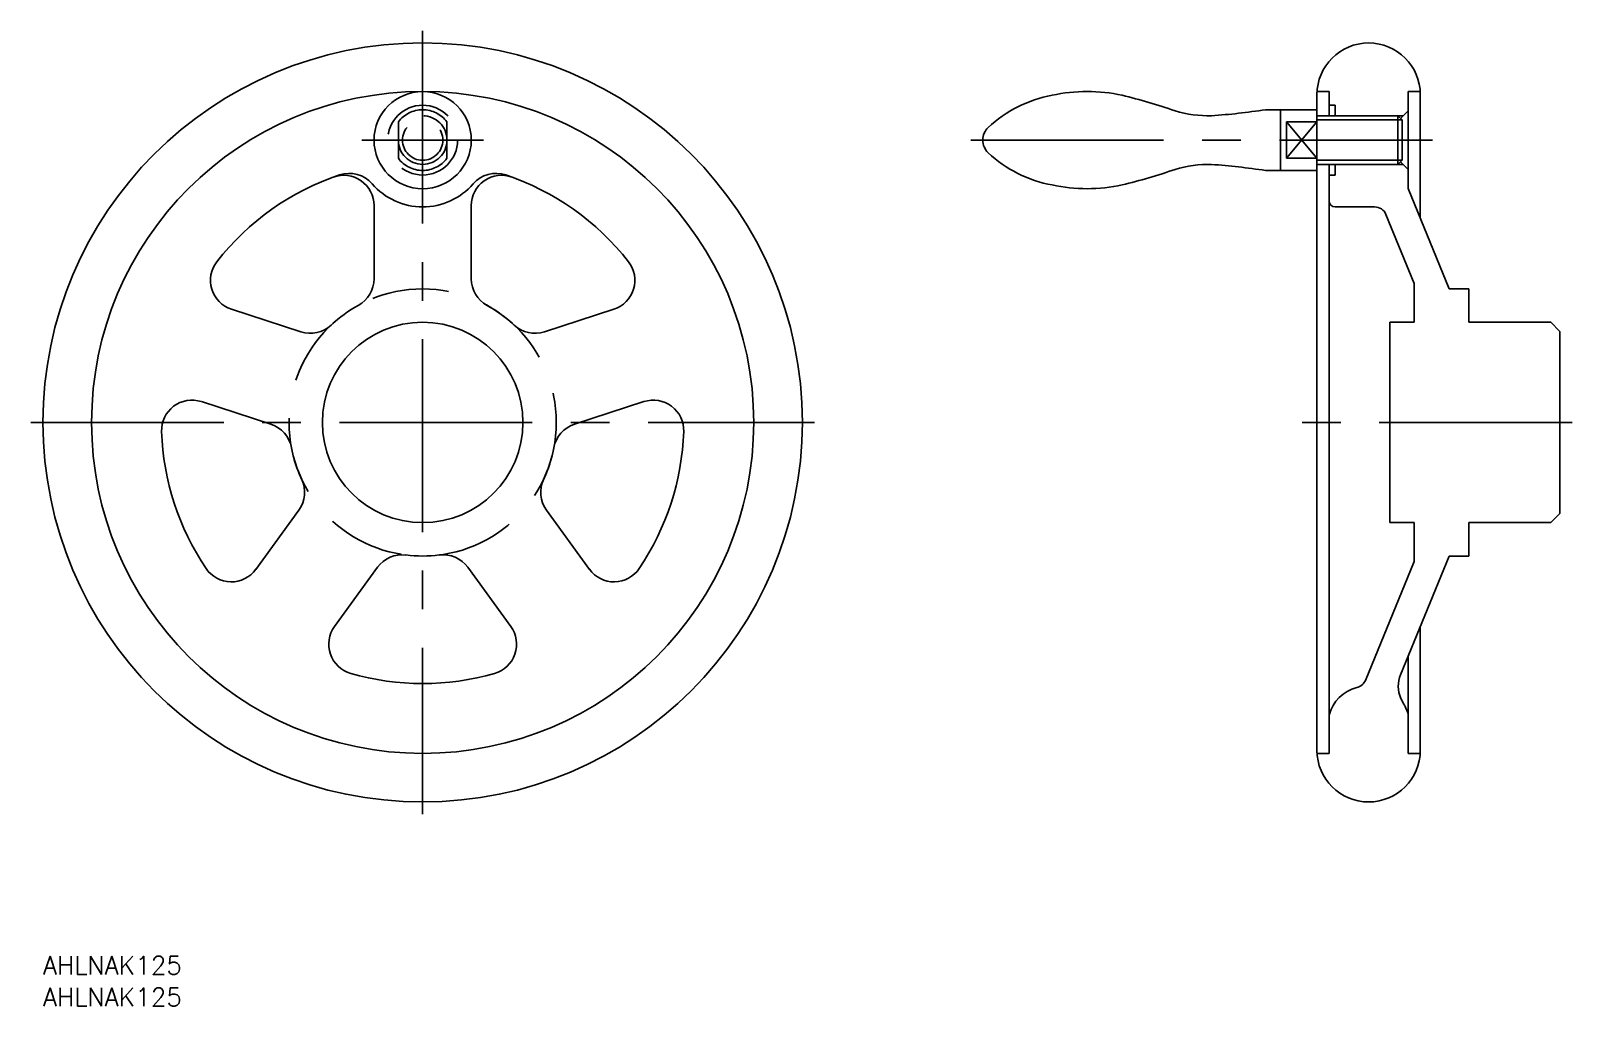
# Model space of a CAD drawing. Extents: x -64 to 189, y -96 to 65.
import ezdxf

# ---------------------------------------------------------------- set-up
doc = ezdxf.new("R2010")
doc.units = 0
doc.linetypes.add('CENTER', pattern=[50.8, 31.75, -6.35, 6.35, -6.35])
doc.linetypes.add('DASHED', pattern=[19.05, 12.7, -6.35])
doc.layers.get('0').update_dxf_attribs({"linetype": 'CONTINUOUS'})
doc.layers.add('CENTER', color=1, linetype='CENTER')
doc.styles.get("Standard").update_dxf_attribs({"font": 'txt.shx', "height": 3, "bigfont": 'bigfont.shx'})

# ---------------------------------------------------------------- blocks, each defined once
blk = doc.blocks.new('*U2')
at = {"color": 7, "linetype": 'CONTINUOUS'}
blk.add_text('AHLNAK125', height=3, dxfattribs=at).set_placement((-62.5, -96.13))
blk = doc.blocks.new('*U3')
at = {"color": 7, "linetype": 'CONTINUOUS'}
blk.add_text('AHLNAK125', height=3, dxfattribs=at).set_placement((-62.5, -90.9))

msp = doc.modelspace()

# ---------------------------------------------------------------- linework, layer by layer
at = {"color": 7, "linetype": 'CONTINUOUS'}
for p, q in [((147.22, 54), (147.22, -54)), ((149.22, 54.5), (147.24, 54.5)), ((149.22, 54.5), (149.22, 50.5)), ((164.21, 54.5), (162.22, 54.5)), ((162.22, 54.5), (162.22, 38.51)), ((164.22, 54), (164.22, 33.64)), ((138.72, 51.5), (147.22, 51.5)), ((141.22, 41.5), (141.22, 51.5)), ((150.22, 52.25), (149.22, 52.25)), ((150.22, 52.25), (150.22, 50.5)), ((162.22, 51.32), (160.97, 50.07)), ((147.22, 50.5), (160.55, 50.5)), ((160.55, 42.5), (160.55, 50.5)), ((161.22, 49.82), (160.55, 50.5)), ((161.22, 49.82), (161.22, 43.18)), ((161.22, 43.18), (160.55, 42.5)), ((138.72, 41.5), (147.22, 41.5)), ((147.22, 42.5), (160.55, 42.5)), ((149.22, 42.5), (149.22, -54.5)), ((150.22, 40.75), (149.22, 40.75)), ((150.22, 42.5), (150.22, 40.75)), ((162.22, 41.68), (160.97, 42.93)), ((162.22, 38.51), (169, 22)), ((-8, 35.71), (-8, 23.66)), ((8, 35.71), (8, 23.66)), ((156.71, 35.5), (150.22, 35.5)), ((158.56, 34.26), (163.22, 22.91)), ((163.22, 22.91), (163.22, 16.5)), ((172.22, 22), (169, 22)), ((172.22, 22), (172.22, 16.5)), ((-31.49, 18.64), (-20.03, 14.92)), ((31.49, 18.64), (20.03, 14.92)), ((159.22, 16.5), (159.22, -16.5)), ((163.22, 16.5), (159.22, 16.5)), ((185.72, 16.5), (172.22, 16.5)), ((185.72, 16.5), (187.22, 15)), ((187.22, 15), (187.22, -15)), ((-36.43, 3.43), (-24.98, -0.3)), ((36.43, 3.43), (24.98, -0.3)), ((-27.46, -24.19), (-20.38, -14.44)), ((27.46, -24.19), (20.38, -14.44)), ((185.72, -16.5), (187.22, -15)), ((163.22, -16.5), (159.22, -16.5)), ((163.22, -22.91), (163.22, -16.5)), ((185.72, -16.5), (172.22, -16.5)), ((172.22, -22), (172.22, -16.5)), ((160.98, -41.54), (169, -22)), ((172.22, -22), (169, -22)), ((-14.52, -33.59), (-7.44, -23.85)), ((14.52, -33.59), (7.44, -23.85)), ((155.19, -42.47), (163.22, -22.91)), ((164.22, -54), (164.22, -33.64)), ((162.22, -54.5), (162.22, -38.51)), ((161.02, -45.44), (161.34, -46.08)), ((147.24, -54.5), (149.22, -54.5)), ((164.21, -54.5), (162.22, -54.5))]:
    msp.add_line(p, q, dxfattribs=at)
at = {"color": 3, "linetype": 'DASHED'}
for p, q in [((-4, 49.5), (-4, 43.5)), ((4, 49.5), (4, 43.5)), ((142.22, 43.5), (147.22, 49.5)), ((142.22, 49.5), (147.22, 43.5)), ((147.22, 49.5), (142.22, 49.5)), ((142.22, 43.5), (142.22, 49.5)), ((147.22, 43.5), (142.22, 43.5))]:
    msp.add_line(p, q, dxfattribs=at)
at = {"color": 3, "linetype": 'CONTINUOUS'}
for p, q in [((147.22, 49.82), (161.22, 49.82)), ((160.55, 50.5), (161.4, 50.5)), ((147.22, 43.18), (161.22, 43.18)), ((160.55, 42.5), (161.4, 42.5))]:
    msp.add_line(p, q, dxfattribs=at)
at = {"color": 7, "linetype": 'CONTINUOUS'}
for centre, radius in [((0, 0), 62.5), ((0, 0), 54.5), ((0, 46.5), 8), ((0, 0), 16.5)]:
    msp.add_circle(centre, radius, dxfattribs=at)
at = {"color": 3, "linetype": 'DASHED'}
for centre, radius in [((0, 46.5), 5.75), ((0, 46.5), 4), ((0, 46.5), 3.32), ((0, 0), 22)]:
    msp.add_circle(centre, radius, dxfattribs=at)
at = {"color": 7, "linetype": 'CONTINUOUS'}
for centre, radius, start, end in [((155.72, 54), 8.5, 360, 180), ((107.51, 33.04), 21.21, 100.5607, 132.84), ((109.39, 26.99), 27.51, 77.9073, 102.0927), ((93.72, -35.02), 91.45, 70.7543, 76.4482), ((129.36, 69.3), 18.8, 253.0136, 271.5525), ((123.27, 149.82), 99.52, 273.8011, 278.9338), ((95.18, 46.5), 2.96, 134.9894, 225.0106), ((107.51, 59.96), 21.21, 227.16, 259.4393), ((0, 0), 43, 108.5574, 141.9948), ((-13, 35.71), 5, 0, 110.0052), ((-12.09, 36.02), 5, 40.8998, 108.5574), ((13, 35.71), 5, 69.9948, 180), ((12.09, 36.02), 5, 71.4426, 139.1002), ((0, 0), 43, 38.0052, 71.4426), ((93.72, 128.02), 91.45, 283.5518, 289.2457), ((129.36, 23.7), 18.8, 88.4475, 106.9864), ((123.27, -56.82), 99.52, 81.0662, 86.1989), ((0, 46.5), 11, 220.8998, 319.1002), ((109.39, 66.01), 27.51, 257.9073, 282.0927), ((150.22, 36.5), 1, 180, 270), ((156.71, 33.5), 2, 22.33, 90), ((-29.94, 23.4), 5, 141.9948, 252), ((29.94, 23.4), 5, 288, 38.0052), ((-13, 23.66), 5, 298.7822, 0), ((13, 23.66), 5, 180, 241.2178), ((0, 0), 22, 118.7822, 133.2178), ((0, 0), 22, 46.7822, 61.2178), ((-18.49, 19.68), 5, 252, 313.2178), ((18.49, 19.68), 5, 226.7822, 288), ((-37.98, -1.33), 5, 72, 182.0052), ((37.98, -1.33), 5, 357.9948, 108), ((0, 0), 43, 182.0052, 213.9948), ((-26.52, -5.05), 5, 10.7822, 72), ((26.52, -5.05), 5, 108, 169.2178), ((0, 0), 43, 326.0052, 357.9948), ((0, 0), 22, 190.7822, 205.2178), ((0, 0), 22, 334.7822, 349.2178), ((-24.43, -11.5), 5, 324, 25.2178), ((24.43, -11.5), 5, 154.7822, 216), ((-3.39, -26.79), 5, 82.7822, 144), ((0, 0), 22, 262.7822, 277.2178), ((3.39, -26.79), 5, 36, 97.2178), ((-31.51, -21.25), 5, 213.9948, 324), ((31.51, -21.25), 5, 216, 326.0052), ((-10.47, -36.53), 5, 144, 254.0052), ((10.47, -36.53), 5, 285.9948, 36), ((0, 0), 43, 254.0052, 285.9948), ((153.34, -41.71), 2, 282.8041, 337.67), ((165.6, -43.44), 5, 157.67, 203.6448), ((155.27, -49.72), 6.24, 103.7955, 165.8538), ((154.43, -50.32), 8.11, 15.9921, 31.5172), ((155.72, -54), 8.5, 180, 360)]:
    msp.add_arc(centre, radius, start, end, dxfattribs=at)
at = {"color": 3, "linetype": 'DASHED'}
for start, end in [(36.8699, 143.1301), (216.8699, 323.1301)]:
    msp.add_arc((0, 46.5), 5, start, end, dxfattribs=at)
at = {"layer": 'CENTER', "color": 1, "linetype": 'CENTER'}
for p, q in [((0, 64.5), (0, -64.5)), ((10, 46.5), (-10, 46.5)), ((90.22, 46.5), (166.22, 46.5)), ((-64.5, 0), (64.5, 0)), ((189.22, 0), (144.72, 0))]:
    msp.add_line(p, q, dxfattribs=at)

# ---------------------------------------------------------------- block references
at = {"color": 7, "linetype": 'CONTINUOUS'}
for name in ['*U3', '*U2']:
    msp.add_blockref(name, (0, 0), dxfattribs=at)

doc.saveas('drawing.dxf')
